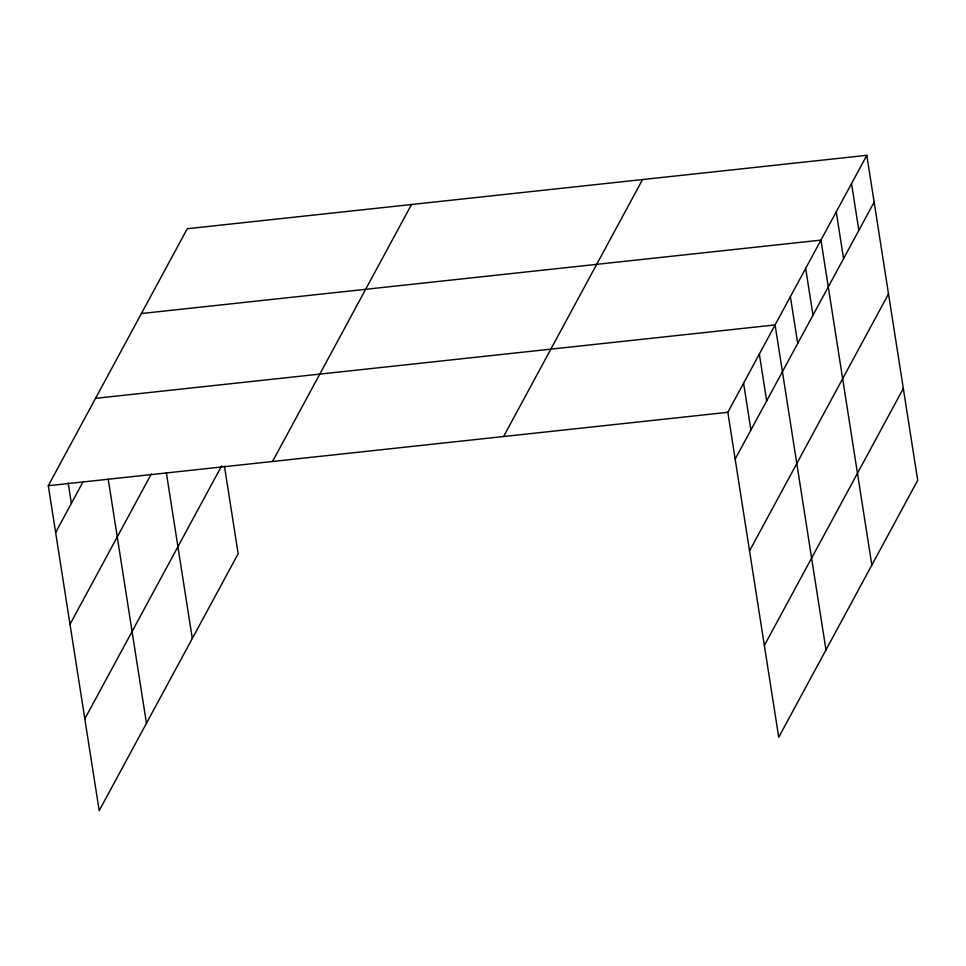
<?xml version="1.0" encoding="UTF-8"?>
<svg xmlns="http://www.w3.org/2000/svg" width="966" height="966" viewBox="0 0 966 966"><rect width="100%" height="100%" fill="white"/><g stroke="black" fill="none" stroke-linecap="round" stroke-linejoin="round"><path stroke-width="1.45" d="M224.474 466.349L238.155 553.699L99.196 810.679L48.3 485.705L187.271 228.725L866.804 155.321L917.7 480.295L778.729 737.275L727.845 412.301L866.804 155.321M55.63 532.508L82.834 482.191M69.999 624.302L151.3 473.968M84.815 718.885L221.697 465.757M272.545 461.482L411.516 204.502M503.588 436.523L642.559 179.543M735.174 459.091L874.133 202.111M749.544 550.898L888.515 293.906M764.36 645.481L903.319 388.489M141.41 313.527L820.955 240.123L871.839 565.098M95.549 398.33L775.094 324.926L825.978 649.901M48.3 485.705L727.845 412.301M851.529 183.588L858.846 230.379M836.242 211.856L843.56 258.647M805.668 268.391L812.986 315.182M790.381 296.659L797.711 343.449M759.336 354.051L766.666 400.842M743.591 383.176L750.92 429.967M166.357 472.809L192.294 638.502M108.216 479.184L146.446 723.305M68.175 482.903L71.375 503.383"/></g></svg>
